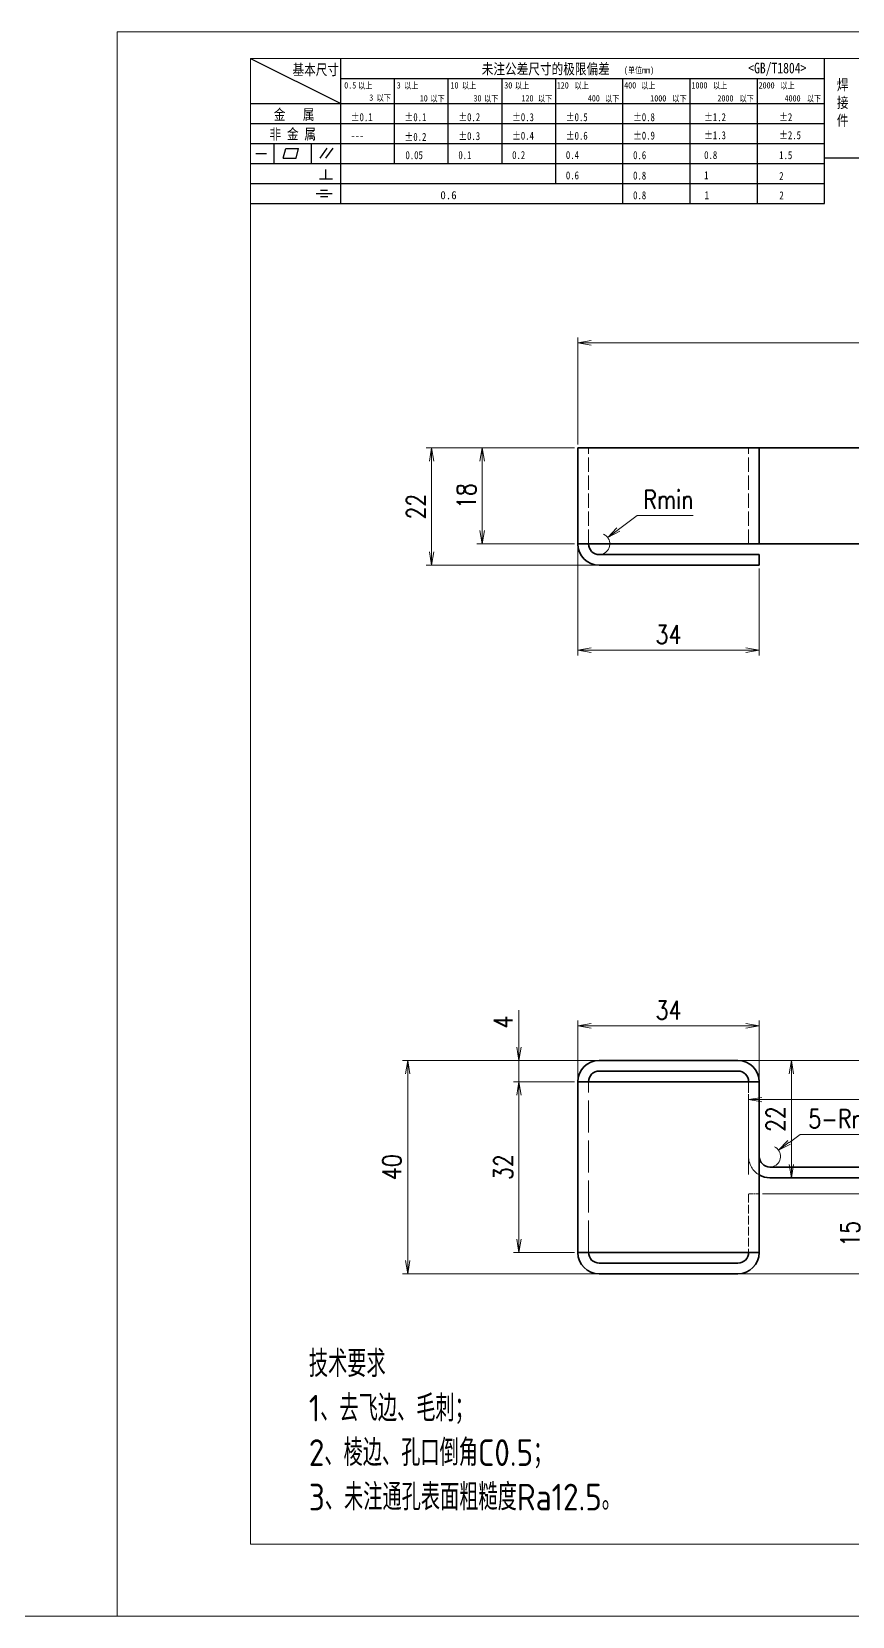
# Model space of a CAD drawing. Header units: millimetres. Extents: x 1333 to 359964, y -52803 to -5704.
# Drawn here: x 178921.9 to 179075.7, y -26401.6 to -26104.6 of the extents above; entities that cross this region are included whole.
import ezdxf

# ---------------------------------------------------------------- set-up
doc = ezdxf.new("R2010")
doc.units = ezdxf.units.MM
doc.header["$LTSCALE"] = 0.5
doc.linetypes.add('AM_ISO02W050x2', pattern=[3.75, 3, -0.75])
doc.linetypes.add('DASHED', pattern=[15, 12, -3])
doc.layers.add('图\\M+19E79\\M+195B6\\M+18E9A', color=7, linetype='Continuous')
for name, color, linetype, lineweight in [('图框', 7, 'Continuous', 18), ('标注线', 3, 'Continuous', 18), ('虚线', 1, 'AM_ISO02W050x2', 18)]:
    doc.layers.add(name, color=color, linetype=linetype, lineweight=lineweight)
doc.layers.add('打印', color=7, linetype='Continuous', lineweight=15, plot=False)
doc.layers.add('打印-禁用', color=7, linetype='Continuous', lineweight=15, plot=False)
doc.styles.add('DIM', font='romans.shx', dxfattribs={"width": 0.8, "bigfont": 'bigfont.shx'})
doc.styles.add('国标', font='simfang.ttf', dxfattribs={"width": 0.8})
doc.styles.add('机械长仿宋', font='gbenor.shx', dxfattribs={"height": 1, "bigfont": 'gbcbig.shx'})
doc.dimstyles.new('DEH 1-1$0', dxfattribs={"dimtxt": 3.5, "dimasz": 2.5, "dimexe": 1, "dimexo": 0.625, "dimgap": 1.2, "dimtad": 1, "dimzin": 9, "dimdsep": 46, "dimtxsty": 'DIM', "dimblk": 'OPEN', "dimcen": 0, "dimclrd": 8, "dimclre": 8, "dimclrt": 2, "dimazin": 2, "dimtfac": 0.5, "dimtmove": 0, "dimatfit": 3, "dimldrblk": 'OPEN', "dimfxl": 0, "dimtolj": 2, "dimlwd": 18, "dimlwe": 18, "dimarcsym": 0})
doc.dimstyles.new('DEH 1-1$4', dxfattribs={"dimtxt": 3.5, "dimasz": 2.5, "dimexe": 1, "dimexo": 0.625, "dimgap": 1.2, "dimtad": 1, "dimtoh": 1, "dimdsep": 46, "dimtxsty": 'DIM', "dimblk": 'OPEN', "dimcen": 0, "dimclrd": 8, "dimclre": 8, "dimclrt": 2, "dimazin": 2, "dimtfac": 0.5, "dimtofl": 0, "dimtmove": 0, "dimatfit": 3, "dimldrblk": 'OPEN', "dimfxl": 0, "dimtolj": 2, "dimlwd": 18, "dimlwe": 18, "dimarcsym": 0})

# ---------------------------------------------------------------- blocks, each defined once
blk = doc.blocks.new('GZDEH零件A3图框V01版')
at = {"layer": '图\\M+19E79\\M+195B6\\M+18E9A', "color": 9}
for p, q in [((2882.49, -1554.46), (2899.37, -1562.92)), ((2899.37, -1581.67), (2899.37, -1554.46)), ((2990.09, -1581.67), (2990.09, -1554.46)), ((2899.37, -1558.24), (2990.09, -1558.24)), ((2909.45, -1574.17), (2909.45, -1558.24)), ((2919.53, -1574.17), (2919.53, -1558.24)), ((2929.61, -1574.17), (2929.61, -1558.24)), ((2939.69, -1577.92), (2939.69, -1558.24)), ((2952.29, -1581.67), (2952.29, -1558.24)), ((2964.89, -1581.67), (2964.89, -1558.24)), ((2977.49, -1581.67), (2977.49, -1558.24)), ((2882.49, -1562.92), (2990.09, -1562.92)), ((2882.49, -1566.67), (2990.09, -1566.67)), ((2882.49, -1570.42), (2990.09, -1570.42)), ((2886.92, -1574.12), (2886.92, -1570.42)), ((2893.91, -1574.12), (2893.91, -1570.42)), ((2883.43, -1572.27), (2885.49, -1572.27)), ((2888.59, -1573.16), (2889.07, -1571.37)), ((2888.59, -1573.16), (2891, -1573.16)), ((2889.07, -1571.37), (2891.48, -1571.37)), ((2891, -1573.16), (2891.48, -1571.37)), ((2895.52, -1573.16), (2896.85, -1571.3)), ((2896.6, -1573.16), (2897.94, -1571.3)), ((2990.09, -1573.08), (3113.09, -1573.08)), ((2882.49, -1574.17), (2990.09, -1574.17)), ((2895.42, -1577.05), (2897.81, -1577.05)), ((2896.58, -1577.05), (2896.58, -1575.28)), ((2882.49, -1577.92), (2990.09, -1577.92)), ((2894.79, -1579.77), (2897.77, -1579.77)), ((2895.57, -1579.17), (2896.92, -1579.17)), ((2882.49, -1581.67), (2990.09, -1581.67)), ((2895.57, -1580.37), (2896.93, -1580.37))]:
    blk.add_line(p, q, dxfattribs=at)
at = {"layer": '图框', "linetype": 'Continuous'}
for p, q in [((2882.49, -1554.46), (2882.49, -1832.96)), ((3272.49, -1554.46), (2882.49, -1554.46)), ((2882.49, -1832.96), (3272.49, -1832.96))]:
    blk.add_line(p, q, dxfattribs=at)
at = {"layer": '打印-禁用', "linetype": 'Continuous'}
for p, q in [((2857.49, -1549.46), (2857.49, -1846.46)), ((3277.49, -1549.46), (2857.49, -1549.46)), ((2857.49, -1846.46), (3277.49, -1846.46))]:
    blk.add_line(p, q, dxfattribs=at)
at = {"layer": '图\\M+19E79\\M+195B6\\M+18E9A', "color": 9, "style": '国标', "width": 0.8}
for s, height, p in [('基本尺寸', 2, (2890.33, -1557.58)), ('未注公差尺寸的极限偏差', 2, (2925.81, -1557.44)), ('<GB/T1804>', 2, (2975.78, -1557.27)), ('30', 1.2, (2930.04, -1560.11)), ('金   属', 2, (2886.82, -1565.98)), ('±0.1', 1.5, (2901.27, -1566.23)), ('±0.1', 1.5, (2911.35, -1566.23)), ('±0.2', 1.5, (2921.43, -1566.23)), ('±0.3', 1.5, (2931.51, -1566.23)), ('±0.5', 1.5, (2941.59, -1566.23)), ('±0.8', 1.5, (2954.19, -1566.23)), ('±1.2', 1.5, (2967.51, -1566.23)), ('±2', 1.5, (2981.58, -1566.23)), ('非 金 属', 2, (2886.02, -1569.65)), ('±0.3', 1.5, (2921.43, -1569.77)), ('±0.4', 1.5, (2931.51, -1569.71)), ('±0.6', 1.5, (2941.59, -1569.71)), ('±0.9', 1.5, (2954.19, -1569.68)), ('±1.3', 1.5, (2967.51, -1569.62)), ('±2.5', 1.5, (2981.58, -1569.61)), ('---', 1.5, (2901.27, -1569.65)), ('±0.2', 1.5, (2911.35, -1569.92)), ('0.1', 1.5, (2921.43, -1573.34)), ('0.2', 1.5, (2931.51, -1573.33)), ('0.4', 1.5, (2941.59, -1573.33)), ('0.6', 1.5, (2954.19, -1573.35)), ('0.8', 1.5, (2967.51, -1573.33)), ('1.5', 1.5, (2981.58, -1573.34)), ('0.6', 1.5, (2941.59, -1577.14)), ('0.8', 1.5, (2954.19, -1577.17)), ('1', 1.5, (2967.51, -1577.12)), ('2', 1.5, (2981.58, -1577.26)), ('0.8', 1.5, (2954.19, -1580.87)), ('1', 1.5, (2967.59, -1580.86)), ('2', 1.5, (2981.62, -1580.89))]:
    blk.add_text(s, height=height, dxfattribs=at).set_placement(p)
at = {"layer": '图\\M+19E79\\M+195B6\\M+18E9A', "color": 9, "lineweight": 15, "style": '国标', "width": 0.8}
for s, p in [('(单位mm)', (2952.44, -1557.27)), ('0.5', (2900.03, -1560.11)), ('以上', (2902.64, -1560.16)), ('3', (2909.88, -1560.11)), ('以上', (2911.25, -1560.16)), ('10', (2919.96, -1560.11)), ('以上', (2922.09, -1560.16)), ('以上', (2932.02, -1560.16)), ('120', (2939.88, -1560.11)), ('以上', (2943.21, -1560.16)), ('400', (2952.52, -1560.11)), ('以上', (2955.68, -1560.16)), ('1000', (2965.12, -1560.11)), ('以上', (2969.16, -1560.16)), ('2000', (2977.72, -1560.11)), ('以上', (2981.8, -1560.16)), ('3', (2904.73, -1562.41)), ('以下', (2906.1, -1562.46)), ('10', (2914.19, -1562.54)), ('以下', (2916.18, -1562.59)), ('30', (2924.27, -1562.54)), ('以下', (2926.26, -1562.59)), ('120', (2933.26, -1562.54)), ('以下', (2936.34, -1562.59)), ('400', (2945.7, -1562.54)), ('以下', (2948.94, -1562.59)), ('1000', (2957.41, -1562.54)), ('以下', (2961.54, -1562.59)), ('2000', (2969.99, -1562.54)), ('以下', (2974.14, -1562.59)), ('4000', (2982.59, -1562.54)), ('以下', (2986.74, -1562.59))]:
    blk.add_text(s, height=1.2, dxfattribs=at).set_placement(p)
at = {"layer": '图\\M+19E79\\M+195B6\\M+18E9A', "color": 9, "lineweight": 13, "style": '国标'}
blk.add_text('0.6', height=1.5, dxfattribs=at).set_placement((2918.05, -1580.85))
at = {"layer": '图\\M+19E79\\M+195B6\\M+18E9A', "color": 9, "style": '国标'}
for s, insert, char_height, width, attachment_point in [('焊\\P接\\P件', (2992.39, -1558.41), 2, 3.1877, 1), ('0.05', (2911.51, -1573.37), 1.5, 5.1982, 7)]:
    blk.add_mtext(s, dxfattribs=dict(at, insert=insert, char_height=char_height, width=width, attachment_point=attachment_point))
blk = doc.blocks.new('DEH A3')
at = {"layer": '图框'}
blk.add_blockref('GZDEH零件A3图框V01版', (-2857.49, 1846.46), dxfattribs=at)
blk = doc.blocks.new('_Open')
at = {"color": 0, "linetype": 'ByBlock', "lineweight": -2}
for p, q in [((-1, 0.17), (0, 0)), ((-1, -0.17), (0, 0)), ((0, 0), (-1, 0))]:
    blk.add_line(p, q, dxfattribs=at)
blk = doc.blocks.new('*D352')
at = {"layer": 'Defpoints', "color": 0, "transparency": 16777216}
for p in [(179176.27, -26162.88), (179024.27, -26182.56), (179176.27, -26202.56)]:
    blk.add_point(p, dxfattribs=at)
at = {"layer": '标注线', "color": 8, "lineweight": 18, "transparency": 16777216}
for p, q in [((179024.27, -26181.94), (179024.27, -26161.88)), ((179176.27, -26201.94), (179176.27, -26161.88)), ((179026.77, -26162.88), (179173.77, -26162.88))]:
    blk.add_line(p, q, dxfattribs=at)
at = {"layer": '标注线', "color": 8, "lineweight": 18, "transparency": 16777216, "xscale": 2.5, "yscale": 2.5, "zscale": 2.5, "rotation": 180}
blk.add_blockref('_Open', (179024.27, -26162.88), dxfattribs=at)
at = {"layer": '标注线', "color": 8, "lineweight": 18, "transparency": 16777216, "xscale": 2.5, "yscale": 2.5, "zscale": 2.5}
blk.add_blockref('_Open', (179176.27, -26162.88), dxfattribs=at)
at = {"layer": '标注线', "color": 2, "transparency": 16777216, "insert": (179100.27, -26159.93), "char_height": 3.5, "attachment_point": 5, "style": 'DIM'}
blk.add_mtext('\\A2;152', dxfattribs=at)
blk = doc.blocks.new('*D355')
at = {"layer": 'Defpoints', "color": 0, "transparency": 16777216}
for p in [(179006.33, -26182.56), (179024.27, -26182.56), (179024.27, -26200.56)]:
    blk.add_point(p, dxfattribs=at)
at = {"layer": '标注线', "color": 8, "lineweight": 18, "transparency": 16777216}
for p, q in [((179023.65, -26182.56), (179005.33, -26182.56)), ((179006.33, -26198.06), (179006.33, -26185.06)), ((179023.65, -26200.56), (179005.33, -26200.56))]:
    blk.add_line(p, q, dxfattribs=at)
at = {"layer": '标注线', "color": 8, "lineweight": 18, "transparency": 16777216, "xscale": 2.5, "yscale": 2.5, "zscale": 2.5}
for p, rotation in [((179006.33, -26182.56), 90), ((179006.33, -26200.56), 270)]:
    blk.add_blockref('_Open', p, dxfattribs=dict(at, rotation=rotation))
at = {"layer": '标注线', "color": 2, "transparency": 16777216, "insert": (179003.38, -26191.56), "char_height": 3.5, "attachment_point": 5, "rotation": 90, "style": 'DIM'}
blk.add_mtext('\\A2;18', dxfattribs=at)
blk = doc.blocks.new('*D356')
at = {"layer": 'Defpoints', "color": 0, "transparency": 16777216}
for p in [(178996.86, -26182.56), (179024.27, -26182.56), (179029.16, -26204.56)]:
    blk.add_point(p, dxfattribs=at)
at = {"layer": '标注线', "color": 8, "lineweight": 18, "transparency": 16777216}
for p, q in [((179023.65, -26182.56), (178995.86, -26182.56)), ((178996.86, -26202.06), (178996.86, -26185.06)), ((179028.53, -26204.56), (178995.86, -26204.56))]:
    blk.add_line(p, q, dxfattribs=at)
at = {"layer": '标注线', "color": 8, "lineweight": 18, "transparency": 16777216, "xscale": 2.5, "yscale": 2.5, "zscale": 2.5}
for p, rotation in [((178996.86, -26182.56), 90), ((178996.86, -26204.56), 270)]:
    blk.add_blockref('_Open', p, dxfattribs=dict(at, rotation=rotation))
at = {"layer": '标注线', "color": 2, "transparency": 16777216, "insert": (178993.91, -26193.56), "char_height": 3.5, "attachment_point": 5, "rotation": 90, "style": 'DIM'}
blk.add_mtext('\\A2;22', dxfattribs=at)
blk = doc.blocks.new('*D357')
at = {"layer": 'Defpoints', "color": 0, "transparency": 16777216}
for p in [(179024.27, -26200.56), (179058.27, -26204.56), (179058.27, -26220.48)]:
    blk.add_point(p, dxfattribs=at)
at = {"layer": '标注线', "color": 8, "lineweight": 18, "transparency": 16777216}
for p, q in [((179024.27, -26201.19), (179024.27, -26221.48)), ((179058.27, -26205.19), (179058.27, -26221.48)), ((179026.77, -26220.48), (179055.77, -26220.48))]:
    blk.add_line(p, q, dxfattribs=at)
at = {"layer": '标注线', "color": 8, "lineweight": 18, "transparency": 16777216, "xscale": 2.5, "yscale": 2.5, "zscale": 2.5, "rotation": 180}
blk.add_blockref('_Open', (179024.27, -26220.48), dxfattribs=at)
at = {"layer": '标注线', "color": 8, "lineweight": 18, "transparency": 16777216, "xscale": 2.5, "yscale": 2.5, "zscale": 2.5}
blk.add_blockref('_Open', (179058.27, -26220.48), dxfattribs=at)
at = {"layer": '标注线', "color": 2, "transparency": 16777216, "insert": (179041.27, -26217.53), "char_height": 3.5, "attachment_point": 5, "style": 'DIM'}
blk.add_mtext('\\A2;34', dxfattribs=at)
blk = doc.blocks.new('*D359')
at = {"layer": 'Defpoints', "color": 0, "transparency": 16777216}
for p in [(179024.27, -26301.36), (179013.23, -26333.36), (179024.27, -26333.36)]:
    blk.add_point(p, dxfattribs=at)
at = {"layer": '标注线', "color": 8, "lineweight": 18, "transparency": 16777216}
for p, q in [((179023.65, -26301.36), (179012.23, -26301.36)), ((179013.23, -26303.86), (179013.23, -26330.86)), ((179023.65, -26333.36), (179012.23, -26333.36))]:
    blk.add_line(p, q, dxfattribs=at)
at = {"layer": '标注线', "color": 8, "lineweight": 18, "transparency": 16777216, "xscale": 2.5, "yscale": 2.5, "zscale": 2.5}
for p, rotation in [((179013.23, -26301.36), 90), ((179013.23, -26333.36), 270)]:
    blk.add_blockref('_Open', p, dxfattribs=dict(at, rotation=rotation))
at = {"layer": '标注线', "color": 2, "transparency": 16777216, "insert": (179010.28, -26317.36), "char_height": 3.5, "attachment_point": 5, "rotation": 90, "style": 'DIM'}
blk.add_mtext('\\A2;32', dxfattribs=at)
blk = doc.blocks.new('*D360')
at = {"layer": 'Defpoints', "color": 0, "transparency": 16777216}
for p in [(179028.27, -26297.36), (178992.37, -26337.36), (179028.27, -26337.36)]:
    blk.add_point(p, dxfattribs=at)
at = {"layer": '标注线', "color": 8, "lineweight": 18, "transparency": 16777216}
for p, q in [((179027.65, -26297.36), (178991.37, -26297.36)), ((178992.37, -26299.86), (178992.37, -26334.86)), ((179027.65, -26337.36), (178991.37, -26337.36))]:
    blk.add_line(p, q, dxfattribs=at)
at = {"layer": '标注线', "color": 8, "lineweight": 18, "transparency": 16777216, "xscale": 2.5, "yscale": 2.5, "zscale": 2.5}
for p, rotation in [((178992.37, -26297.36), 90), ((178992.37, -26337.36), 270)]:
    blk.add_blockref('_Open', p, dxfattribs=dict(at, rotation=rotation))
at = {"layer": '标注线', "color": 2, "transparency": 16777216, "insert": (178989.42, -26317.36), "char_height": 3.5, "attachment_point": 5, "rotation": 90, "style": 'DIM'}
blk.add_mtext('\\A2;40', dxfattribs=at)
blk = doc.blocks.new('*D361')
at = {"layer": 'Defpoints', "color": 0, "transparency": 16777216}
for p in [(179054.27, -26297.36), (179176.27, -26317.36), (179199.3, -26317.36)]:
    blk.add_point(p, dxfattribs=at)
at = {"layer": '标注线', "color": 8, "lineweight": 18, "transparency": 16777216}
for p, q in [((179054.9, -26297.36), (179200.3, -26297.36)), ((179199.3, -26299.86), (179199.3, -26314.86)), ((179176.9, -26317.36), (179200.3, -26317.36))]:
    blk.add_line(p, q, dxfattribs=at)
at = {"layer": '标注线', "color": 8, "lineweight": 18, "transparency": 16777216, "xscale": 2.5, "yscale": 2.5, "zscale": 2.5}
for p, rotation in [((179199.3, -26297.36), 90), ((179199.3, -26317.36), 270)]:
    blk.add_blockref('_Open', p, dxfattribs=dict(at, rotation=rotation))
at = {"layer": '标注线', "color": 2, "transparency": 16777216, "insert": (179196.35, -26307.36), "char_height": 3.5, "attachment_point": 5, "rotation": 90, "style": 'DIM'}
blk.add_mtext('\\A2;20', dxfattribs=at)
blk = doc.blocks.new('*D362')
at = {"layer": 'Defpoints', "color": 0, "transparency": 16777216}
for p in [(179058.27, -26322.36), (179054.27, -26337.36), (179078.29, -26337.36)]:
    blk.add_point(p, dxfattribs=at)
at = {"layer": '标注线', "color": 8, "lineweight": 18, "transparency": 16777216}
for p, q in [((179058.9, -26322.36), (179079.29, -26322.36)), ((179078.29, -26324.86), (179078.29, -26334.86)), ((179054.9, -26337.36), (179079.29, -26337.36))]:
    blk.add_line(p, q, dxfattribs=at)
at = {"layer": '标注线', "color": 8, "lineweight": 18, "transparency": 16777216, "xscale": 2.5, "yscale": 2.5, "zscale": 2.5}
for p, rotation in [((179078.29, -26322.36), 90), ((179078.29, -26337.36), 270)]:
    blk.add_blockref('_Open', p, dxfattribs=dict(at, rotation=rotation))
at = {"layer": '标注线', "color": 2, "transparency": 16777216, "insert": (179075.34, -26329.86), "char_height": 3.5, "attachment_point": 5, "rotation": 90, "style": 'DIM'}
blk.add_mtext('\\A2;15', dxfattribs=at)
blk = doc.blocks.new('*D363')
at = {"layer": 'Defpoints', "color": 0, "transparency": 16777216}
for p in [(179013.23, -26297.36), (179028.27, -26297.36), (179024.27, -26301.36)]:
    blk.add_point(p, dxfattribs=at)
at = {"layer": '标注线', "color": 8, "lineweight": 18, "transparency": 16777216}
for p, q in [((179013.23, -26294.86), (179013.23, -26287.96)), ((179027.65, -26297.36), (179012.23, -26297.36)), ((179013.23, -26301.36), (179013.23, -26297.36)), ((179023.65, -26301.36), (179012.23, -26301.36)), ((179013.23, -26303.86), (179013.23, -26306.36))]:
    blk.add_line(p, q, dxfattribs=at)
at = {"layer": '标注线', "color": 8, "lineweight": 18, "transparency": 16777216, "xscale": 2.5, "yscale": 2.5, "zscale": 2.5}
for p, rotation in [((179013.23, -26297.36), 270), ((179013.23, -26301.36), 90)]:
    blk.add_blockref('_Open', p, dxfattribs=dict(at, rotation=rotation))
at = {"layer": '标注线', "color": 2, "transparency": 16777216, "insert": (179010.28, -26290.16), "char_height": 3.5, "attachment_point": 5, "rotation": 90, "style": 'DIM'}
blk.add_mtext('\\A2;4', dxfattribs=at)
blk = doc.blocks.new('*D368')
at = {"layer": 'Defpoints', "color": 0, "transparency": 16777216}
for p in [(179061.89, -26314.18), (179060.27, -26315.36)]:
    blk.add_point(p, dxfattribs=at)
at = {"layer": '标注线', "color": 8, "lineweight": 18, "transparency": 16777216}
for p, q in [((179065.94, -26311.25), (179063.92, -26312.72)), ((179082.74, -26311.25), (179065.94, -26311.25))]:
    blk.add_line(p, q, dxfattribs=at)
blk.add_arc((179060.27, -26315.36), 2, 287.9049, 64.5919, dxfattribs=at)
at = {"layer": '标注线', "color": 8, "lineweight": 18, "transparency": 16777216, "xscale": 2.5, "yscale": 2.5, "zscale": 2.5, "rotation": 215.9439769749893}
blk.add_blockref('_Open', (179061.89, -26314.18), dxfattribs=at)
at = {"layer": '标注线', "color": 2, "transparency": 16777216, "insert": (179074.94, -26308.3), "char_height": 3.5, "attachment_point": 5, "style": 'DIM'}
blk.add_mtext('\\A2;{\\Fromans,bigfont|c134;5-Rmin}', dxfattribs=at)
blk = doc.blocks.new('*D369')
at = {"layer": 'Defpoints', "color": 0, "transparency": 16777216}
for p in [(179028.27, -26200.56), (179029.87, -26199.36)]:
    blk.add_point(p, dxfattribs=at)
at = {"layer": '标注线', "color": 8, "lineweight": 18, "transparency": 16777216}
for p, q in [((179035.38, -26195.2), (179031.87, -26197.85)), ((179045.91, -26195.2), (179035.38, -26195.2))]:
    blk.add_line(p, q, dxfattribs=at)
blk.add_arc((179028.27, -26200.56), 2, 287.9049, 65.7094, dxfattribs=at)
at = {"layer": '标注线', "color": 8, "lineweight": 18, "transparency": 16777216, "xscale": 2.5, "yscale": 2.5, "zscale": 2.5, "rotation": 217.0615530710006}
blk.add_blockref('_Open', (179029.87, -26199.36), dxfattribs=at)
at = {"layer": '标注线', "color": 2, "transparency": 16777216, "insert": (179041.24, -26192.25), "char_height": 3.5, "attachment_point": 5, "style": 'DIM'}
blk.add_mtext('\\A2;{\\Fromans,bigfont|c134;Rmin}', dxfattribs=at)
blk = doc.blocks.new('*D502')
at = {"layer": 'Defpoints', "color": 0, "transparency": 16777216}
for p in [(179024.27, -26290.88), (179024.27, -26301.36), (179058.27, -26301.36)]:
    blk.add_point(p, dxfattribs=at)
at = {"layer": '标注线', "color": 8, "lineweight": 18, "transparency": 16777216}
for p, q in [((179024.27, -26300.73), (179024.27, -26289.88)), ((179058.27, -26300.73), (179058.27, -26289.88)), ((179055.77, -26290.88), (179026.77, -26290.88))]:
    blk.add_line(p, q, dxfattribs=at)
at = {"layer": '标注线', "color": 8, "lineweight": 18, "transparency": 16777216, "xscale": 2.5, "yscale": 2.5, "zscale": 2.5, "rotation": 180}
blk.add_blockref('_Open', (179024.27, -26290.88), dxfattribs=at)
at = {"layer": '标注线', "color": 8, "lineweight": 18, "transparency": 16777216, "xscale": 2.5, "yscale": 2.5, "zscale": 2.5}
blk.add_blockref('_Open', (179058.27, -26290.88), dxfattribs=at)
at = {"layer": '标注线', "color": 2, "transparency": 16777216, "insert": (179041.27, -26287.93), "char_height": 3.5, "attachment_point": 5, "style": 'DIM'}
blk.add_mtext('\\A2;34', dxfattribs=at)
blk = doc.blocks.new('*D503')
at = {"layer": 'Defpoints', "color": 0, "transparency": 16777216}
for p in [(179056.27, -26304.71), (179056.27, -26319.36), (179176.27, -26319.36)]:
    blk.add_point(p, dxfattribs=at)
at = {"layer": '标注线', "color": 8, "lineweight": 18, "transparency": 16777216}
for p, q in [((179056.27, -26318.73), (179056.27, -26303.71)), ((179173.77, -26304.71), (179058.77, -26304.71)), ((179176.27, -26318.73), (179176.27, -26303.71))]:
    blk.add_line(p, q, dxfattribs=at)
at = {"layer": '标注线', "color": 8, "lineweight": 18, "transparency": 16777216, "xscale": 2.5, "yscale": 2.5, "zscale": 2.5, "rotation": 180}
blk.add_blockref('_Open', (179056.27, -26304.71), dxfattribs=at)
at = {"layer": '标注线', "color": 8, "lineweight": 18, "transparency": 16777216, "xscale": 2.5, "yscale": 2.5, "zscale": 2.5}
blk.add_blockref('_Open', (179176.27, -26304.71), dxfattribs=at)
at = {"layer": '标注线', "color": 2, "transparency": 16777216, "insert": (179116.27, -26301.76), "char_height": 3.5, "attachment_point": 5, "style": 'DIM'}
blk.add_mtext('\\A2;120', dxfattribs=at)
blk = doc.blocks.new('*D504')
at = {"layer": 'Defpoints', "color": 0, "transparency": 16777216}
for p in [(179060.27, -26297.36), (179064.3, -26297.36), (179060.27, -26319.36)]:
    blk.add_point(p, dxfattribs=at)
at = {"layer": '标注线', "color": 8, "lineweight": 18, "transparency": 16777216}
for p, q in [((179060.9, -26297.36), (179065.3, -26297.36)), ((179064.3, -26316.86), (179064.3, -26299.86)), ((179060.9, -26319.36), (179065.3, -26319.36))]:
    blk.add_line(p, q, dxfattribs=at)
at = {"layer": '标注线', "color": 8, "lineweight": 18, "transparency": 16777216, "xscale": 2.5, "yscale": 2.5, "zscale": 2.5}
for p, rotation in [((179064.3, -26297.36), 90), ((179064.3, -26319.36), 270)]:
    blk.add_blockref('_Open', p, dxfattribs=dict(at, rotation=rotation))
at = {"layer": '标注线', "color": 2, "transparency": 16777216, "insert": (179061.35, -26308.36), "char_height": 3.5, "attachment_point": 5, "rotation": 90, "style": 'DIM'}
blk.add_mtext('\\A2;22', dxfattribs=at)

msp = doc.modelspace()

# ---------------------------------------------------------------- linework, layer by layer
at = {"color": 7, "lineweight": 35, "ltscale": 0.45}
for p, q in [((179024.274, -26200.563), (179024.274, -26182.563)), ((179058.274, -26200.563), (179058.274, -26182.563))]:
    msp.add_line(p, q, dxfattribs=at)
at = {"color": 7, "lineweight": 35, "ltscale": 0.1}
for p, q in [((179028.274, -26182.563), (179024.274, -26182.563)), ((179058.274, -26182.563), (179054.274, -26182.563)), ((179028.274, -26200.563), (179024.274, -26200.563)), ((179058.274, -26200.563), (179054.274, -26200.563)), ((179024.274, -26301.357), (179028.274, -26301.357)), ((179028.274, -26333.357), (179024.274, -26333.357))]:
    msp.add_line(p, q, dxfattribs=at)
at = {"color": 7, "lineweight": 35}
for p, q in [((179054.274, -26182.563), (179028.274, -26182.563)), ((179156.274, -26182.563), (179060.274, -26182.563)), ((179054.274, -26200.563), (179028.274, -26200.563)), ((179116.274, -26200.563), (179060.274, -26200.563)), ((179058.274, -26202.563), (179028.274, -26202.563)), ((179028.274, -26204.563), (179058.274, -26204.563)), ((179054.274, -26297.357), (179028.274, -26297.357)), ((179024.274, -26333.357), (179024.274, -26301.357)), ((179028.274, -26299.357), (179054.274, -26299.357)), ((179028.274, -26301.357), (179058.274, -26301.357)), ((179058.274, -26333.357), (179058.274, -26301.357)), ((179116.274, -26317.357), (179060.274, -26317.357)), ((179060.274, -26319.357), (179116.274, -26319.357)), ((179028.274, -26333.357), (179058.274, -26333.357)), ((179054.274, -26335.357), (179028.274, -26335.357)), ((179054.274, -26337.357), (179028.274, -26337.357))]:
    msp.add_line(p, q, dxfattribs=at)
at = {"color": 7, "lineweight": 35, "ltscale": 0.05}
for p, q in [((179060.274, -26182.563), (179058.274, -26182.563)), ((179060.274, -26200.563), (179058.274, -26200.563)), ((179058.274, -26204.563), (179058.274, -26202.563))]:
    msp.add_line(p, q, dxfattribs=at)
at = {"color": 7, "lineweight": 35}
for centre, radius, start, end in [((179028.274, -26200.563), 4, 180, 270), ((179028.274, -26200.563), 2, 180, 270), ((179028.274, -26301.357), 4, 90, 180), ((179054.274, -26301.357), 4, 0, 90), ((179028.274, -26301.357), 2, 90, 180), ((179054.274, -26301.357), 2, 0, 90), ((179060.274, -26315.357), 2, 180, 270), ((179060.274, -26315.357), 4, 240.00005, 270), ((179028.274, -26333.357), 4, 180, 270), ((179028.274, -26333.357), 2, 180, 270), ((179054.274, -26333.357), 2, 270, 0), ((179054.274, -26333.357), 4, 270, 0)]:
    msp.add_arc(centre, radius, start, end, dxfattribs=at)
at = {"layer": '打印'}
msp.add_lwpolyline([(178937.931, -26104.55), (179357.931, -26104.55), (179357.931, -26401.55), (178937.931, -26401.55)], close=True, dxfattribs=at)
at = {"layer": '标注线'}
msp.add_line((160574.502, -26401.55), (179981.94, -26401.55), dxfattribs=at)
at = {"layer": '虚线', "linetype": 'DASHED', "lineweight": 13, "ltscale": 0.45}
for p, q in [((179026.274, -26200.563), (179026.274, -26182.563)), ((179056.274, -26200.563), (179056.274, -26182.563))]:
    msp.add_line(p, q, dxfattribs=at)
at = {"layer": '虚线', "linetype": 'DASHED', "lineweight": 13}
msp.add_line((179026.274, -26333.357), (179026.274, -26301.357), dxfattribs=at)
at = {"layer": '虚线', "linetype": 'DASHED', "lineweight": 13, "ltscale": 0.35}
msp.add_line((179056.274, -26301.357), (179056.274, -26315.357), dxfattribs=at)
at = {"layer": '虚线', "linetype": 'DASHED', "lineweight": 13, "ltscale": 0.275}
msp.add_line((179056.274, -26322.357), (179056.274, -26333.357), dxfattribs=at)
at = {"layer": '虚线', "linetype": 'DASHED', "lineweight": 13, "ltscale": 0.05}
msp.add_line((179058.274, -26322.357), (179056.274, -26322.357), dxfattribs=at)
at = {"layer": '虚线', "linetype": 'DASHED', "lineweight": 13}
msp.add_arc((179060.274, -26315.357), 4, 180, 240.00005, dxfattribs=at)

# ---------------------------------------------------------------- block references
at = {"layer": '图框'}
msp.add_blockref('DEH A3', (178937.931, -26401.55), dxfattribs=at)

# ---------------------------------------------------------------- texts
at = {"layer": '标注线', "color": 2, "insert": (178973.839, -26381.704), "char_height": 5, "width": 114.82461, "attachment_point": 7, "style": '机械长仿宋'}
msp.add_mtext('\\A2;技术要求\\P1、去飞边、毛刺；\\P2、棱边、孔口倒角C0.5；\\P3、未注通孔表面粗糙度Ra12.5。', dxfattribs=at)

# ---------------------------------------------------------------- dimensions: what is measured, and where the dimension line sits
at = {"layer": '标注线'}
for base, p1, p2, picture, middle in [((179176.274, -26162.878), (179024.274, -26182.563), (179176.274, -26202.563), '*D352', (179100.274, -26159.928)), ((179058.274, -26220.478), (179024.274, -26200.563), (179058.274, -26204.563), '*D357', (179041.274, -26217.528))]:
    dim = msp.add_linear_dim(base=base, p1=p1, p2=p2, dimstyle='DEH 1-1$0', dxfattribs=at)
    dim.commit()
    dim.dimension.update_dxf_attribs({"geometry": picture, "text_midpoint": middle})
for base, p1, p2, picture, middle in [((178996.856, -26182.563), (179029.159, -26204.563), (179024.274, -26182.563), '*D356', (178993.906, -26193.563)), ((179006.326, -26182.563), (179024.274, -26200.563), (179024.274, -26182.563), '*D355', (179003.376, -26191.563)), ((179013.228, -26297.357), (179024.274, -26301.357), (179028.274, -26297.357), '*D363', (179010.278, -26290.157)), ((178992.371, -26337.357), (179028.274, -26297.357), (179028.274, -26337.357), '*D360', (178989.421, -26317.357)), ((179199.299, -26317.357), (179054.274, -26297.357), (179176.274, -26317.357), '*D361', (179196.349, -26307.357)), ((179013.228, -26333.357), (179024.274, -26301.357), (179024.274, -26333.357), '*D359', (179010.278, -26317.357)), ((179078.292, -26337.357), (179058.274, -26322.357), (179054.274, -26337.357), '*D362', (179075.342, -26329.857))]:
    dim = msp.add_linear_dim(base=base, p1=p1, p2=p2, angle=90, dimstyle='DEH 1-1$0', dxfattribs=at)
    dim.commit()
    dim.dimension.update_dxf_attribs({"geometry": picture, "text_midpoint": middle})
dim = msp.add_radius_dim(center=(179028.274, -26200.563), mpoint=(179029.87, -26199.358), text='{\\Fromans,bigfont|c134;Rmin}', dimstyle='DEH 1-1$4', dxfattribs=at)
dim.commit()
dim.dimension.update_dxf_attribs({"geometry": '*D369', "text_midpoint": (179041.244, -26195.199), "dimtype": 164})
for base, p1, p2, picture, middle in [((179024.274, -26290.88), (179058.274, -26301.357), (179024.274, -26301.357), '*D502', (179041.274, -26287.93)), ((179056.274, -26304.71), (179176.274, -26319.357), (179056.274, -26319.357), '*D503', (179116.274, -26301.76))]:
    dim = msp.add_linear_dim(base=base, p1=p1, p2=p2, dimstyle='DEH 1-1$0', override={"dimarcsym": 1}, dxfattribs=at)
    dim.commit()
    dim.dimension.update_dxf_attribs({"geometry": picture, "text_midpoint": middle})
dim = msp.add_linear_dim(base=(179064.301, -26297.357), p1=(179060.274, -26319.357), p2=(179060.274, -26297.357), angle=90, dimstyle='DEH 1-1$0', override={"dimarcsym": 1}, dxfattribs=at)
dim.commit()
dim.dimension.update_dxf_attribs({"geometry": '*D504', "text_midpoint": (179061.351, -26308.357)})
dim = msp.add_radius_dim(center=(179060.274, -26315.357), mpoint=(179061.893, -26314.183), text='{\\Fromans,bigfont|c134;5-Rmin}', dimstyle='DEH 1-1$4', dxfattribs=at)
dim.commit()
dim.dimension.update_dxf_attribs({"geometry": '*D368', "text_midpoint": (179074.941, -26308.298)})

doc.saveas('drawing.dxf')
